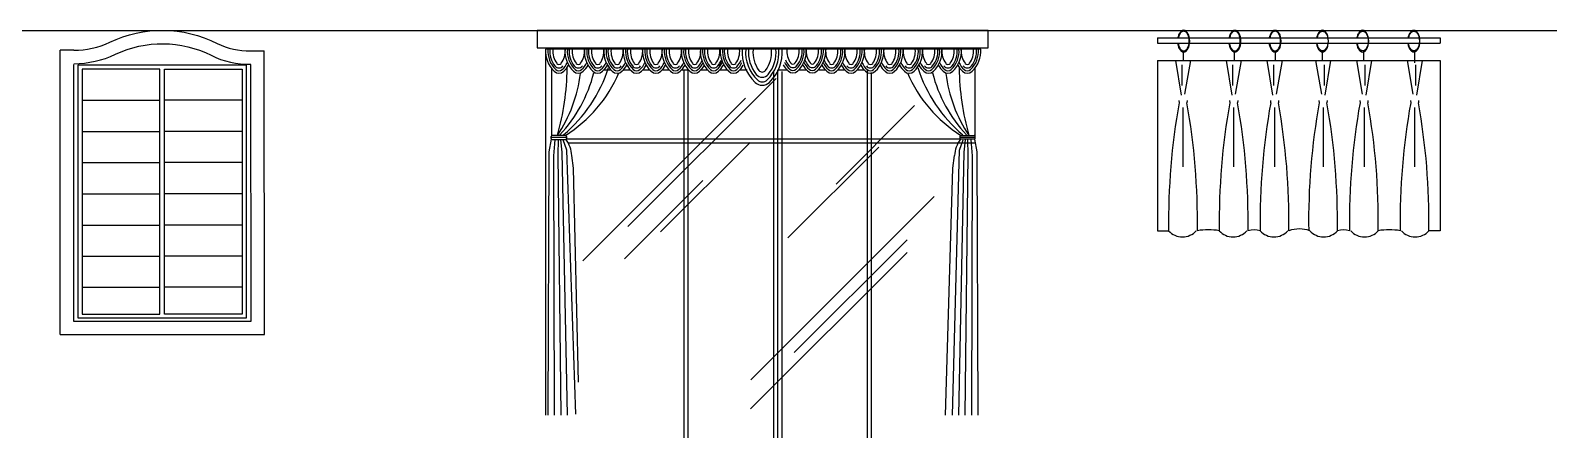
# Model space of a CAD drawing. Header units: inches. Extents: x 3.4 to 45.9, y 7.2 to 32.
# Drawn here: x 9.86 to 16.68, y 21.73 to 23.56 of the extents above; entities that cross this region are included whole.
import ezdxf

# ---------------------------------------------------------------- set-up
doc = ezdxf.new("R2010")
doc.units = ezdxf.units.IN
doc.header["$MEASUREMENT"] = 0
doc.layers.add('02', color=2, linetype='Continuous')
doc.layers.add('4', color=4, linetype='Continuous')

msp = doc.modelspace()

# ---------------------------------------------------------------- linework, layer by layer
at = {"layer": '02'}
for p, q in [((14.9238, 23.5287), (16.1941, 23.5287)), ((14.9238, 23.5287), (14.9238, 23.5041)), ((16.1941, 23.5287), (16.1941, 23.5041)), ((10.0566, 23.4723), (9.9947, 23.4723)), ((9.9947, 22.1947), (9.9947, 23.4723)), ((10.8508, 23.47), (10.9122, 23.47)), ((10.9127, 22.1947), (10.9122, 23.47)), ((12.1761, 23.4773), (12.1761, 21.8313)), ((14.1302, 23.4773), (12.1761, 23.4773)), ((14.9238, 23.5041), (15.066, 23.5041)), ((15.039, 23.47), (15.039, 23.4263)), ((15.0684, 23.5041), (15.2957, 23.5041)), ((15.2688, 23.47), (15.2688, 23.4263)), ((15.2985, 23.5041), (15.4763, 23.5041)), ((15.4536, 23.4698), (15.4536, 23.4263)), ((15.4788, 23.5041), (16.1941, 23.5041)), ((15.6643, 23.4698), (15.6643, 23.4263)), ((15.8491, 23.47), (15.8491, 23.4263)), ((16.0789, 23.47), (16.0789, 23.4164)), ((12.2018, 23.3917), (12.2018, 23.0883)), ((14.1045, 23.3917), (14.1045, 23.0883)), ((14.9238, 23.4263), (14.9238, 22.6613)), ((14.9238, 23.4263), (16.1941, 23.4263)), ((15.0052, 23.4263), (15.0304, 23.2711)), ((15.0344, 23.4066), (15.0344, 23.3149)), ((15.0727, 23.4263), (15.0464, 23.2751)), ((15.2327, 23.4263), (15.2579, 23.2711)), ((15.2619, 23.4066), (15.2619, 23.3149)), ((15.3002, 23.4263), (15.2738, 23.2751)), ((15.4162, 23.4263), (15.4414, 23.2711)), ((15.4454, 23.4066), (15.4454, 23.3149)), ((15.4838, 23.4263), (15.4574, 23.2751)), ((15.6341, 23.4263), (15.6605, 23.2751)), ((15.6725, 23.4066), (15.6725, 23.3149)), ((15.7017, 23.4263), (15.6765, 23.2711)), ((15.8177, 23.4263), (15.8441, 23.2751)), ((15.856, 23.4066), (15.856, 23.3149)), ((15.8852, 23.4263), (15.86, 23.2711)), ((16.0452, 23.4263), (16.0715, 23.2751)), ((16.0835, 23.4066), (16.0835, 23.3149)), ((16.1127, 23.4263), (16.0875, 23.2711)), ((16.1941, 23.4263), (16.1941, 22.6613)), ((12.4708, 23.3828), (12.4365, 23.3828)), ((12.5579, 23.3828), (12.5236, 23.3828)), ((12.645, 23.3828), (12.6107, 23.3828)), ((12.7321, 23.3828), (12.6979, 23.3828)), ((12.8193, 23.3828), (12.785, 23.3828)), ((12.7972, 23.3828), (12.7972, 21.7307)), ((12.8161, 21.7307), (12.8161, 23.3828)), ((12.9064, 23.3828), (12.87, 23.3828)), ((12.9958, 23.3828), (12.9571, 23.3828)), ((13.0808, 23.3828), (13.0465, 23.3828)), ((13.1991, 23.377), (13.1991, 21.7307)), ((13.2619, 23.3828), (13.218, 23.3828)), ((13.218, 23.3828), (13.218, 21.7307)), ((13.2369, 23.377), (13.2369, 21.7307)), ((13.3491, 23.3828), (13.3117, 23.3828)), ((13.4005, 23.3844), (13.4347, 23.3844)), ((13.5213, 23.3828), (13.487, 23.3828)), ((13.6084, 23.3828), (13.5742, 23.3828)), ((13.62, 23.3828), (13.62, 21.7307)), ((13.6389, 23.373), (13.6389, 21.7307)), ((10.095, 23.2477), (10.4437, 23.2477)), ((10.8125, 23.2477), (10.4638, 23.2477)), ((15.0207, 23.2472), (15.0216, 23.2361)), ((15.0384, 23.2153), (15.0384, 22.9482)), ((15.0573, 23.2472), (15.0563, 23.2361)), ((15.2481, 23.2472), (15.2491, 23.2361)), ((15.2658, 23.2153), (15.2658, 22.9482)), ((15.2847, 23.2472), (15.2838, 23.2361)), ((15.4317, 23.2472), (15.4326, 23.2361)), ((15.4494, 23.2153), (15.4494, 22.9482)), ((15.4683, 23.2472), (15.4673, 23.2361)), ((15.6496, 23.2472), (15.6505, 23.2361)), ((15.6685, 23.2153), (15.6685, 22.9482)), ((15.6862, 23.2472), (15.6852, 23.2361)), ((15.8331, 23.2472), (15.8341, 23.2361)), ((15.852, 23.2153), (15.852, 22.9482)), ((15.8698, 23.2472), (15.8688, 23.2361)), ((16.0606, 23.2472), (16.0616, 23.2361)), ((16.0795, 23.2153), (16.0795, 22.9482)), ((16.0972, 23.2472), (16.0963, 23.2361)), ((10.095, 23.1075), (10.4437, 23.1075)), ((10.8125, 23.1075), (10.4638, 23.1075)), ((12.1924, 23.0164), (12.2018, 23.0723)), ((12.2003, 23.0758), (12.2003, 23.0847)), ((12.2698, 23.0803), (12.2003, 23.0803)), ((12.2647, 23.0898), (12.2054, 23.0898)), ((12.2054, 23.0707), (12.2647, 23.0707)), ((12.2135, 22.9973), (12.2176, 23.0512)), ((12.2176, 23.0512), (12.2194, 23.0707)), ((12.2329, 23.0036), (12.2342, 23.0696)), ((12.2507, 23.0145), (12.2443, 23.0696)), ((12.2709, 23.0229), (12.2554, 23.0696)), ((12.2696, 23.0746), (14.1058, 23.0746)), ((12.2698, 23.0847), (12.2698, 23.0758)), ((12.2776, 23.0557), (14.1058, 23.0557)), ((14.0354, 23.0229), (14.0509, 23.0696)), ((14.0365, 23.0847), (14.0365, 23.0758)), ((14.1059, 23.0803), (14.0365, 23.0803)), ((14.0416, 23.0898), (14.1009, 23.0898)), ((14.0556, 23.0145), (14.062, 23.0696)), ((14.0734, 23.0036), (14.0721, 23.0696)), ((14.0887, 23.0512), (14.0869, 23.0707)), ((14.0927, 22.9973), (14.0887, 23.0512)), ((14.1139, 23.0164), (14.1045, 23.0723)), ((14.1059, 23.0758), (14.1059, 23.0847)), ((12.1871, 21.8313), (12.1924, 23.0164)), ((12.2166, 21.8313), (12.2135, 22.9973)), ((12.2454, 21.8313), (12.2329, 23.0036)), ((12.2737, 21.8313), (12.2507, 23.0145)), ((12.3119, 21.836), (12.2709, 23.0229)), ((12.3013, 22.9424), (12.2939, 22.9992)), ((14.0033, 21.8313), (14.0354, 23.0229)), ((14.005, 22.9424), (14.0124, 22.9992)), ((14.0326, 21.8313), (14.0556, 23.0145)), ((14.0609, 21.8313), (14.0734, 23.0036)), ((14.0897, 21.8313), (14.0927, 22.9973)), ((14.1192, 21.8313), (14.1139, 23.0164)), ((10.095, 22.9673), (10.4437, 22.9673)), ((10.8125, 22.9673), (10.4638, 22.9673)), ((12.3232, 21.9804), (12.3013, 22.9424)), ((13.9723, 21.8313), (14.005, 22.9424)), ((10.095, 22.8271), (10.4437, 22.8271)), ((10.8125, 22.8271), (10.4638, 22.8271)), ((10.095, 22.6869), (10.4437, 22.6869)), ((10.8125, 22.6869), (10.4638, 22.6869)), ((14.9238, 22.6613), (14.9745, 22.6613)), ((16.1941, 22.6613), (16.1433, 22.6613)), ((10.095, 22.5467), (10.4437, 22.5467)), ((10.8125, 22.5467), (10.4638, 22.5467)), ((10.095, 22.408), (10.4437, 22.408)), ((10.8125, 22.408), (10.4638, 22.408)), ((9.9947, 22.1947), (10.9127, 22.1947))]:
    msp.add_line(p, q, dxfattribs=at)
for points in [[(10.0566, 23.4723, 0.111721), (10.218, 23.5088, -0.23203), (10.7005, 23.5036, 0.124142), (10.8508, 23.47, 0.124142)], [(15.0154, 23.5027, 0.025535), (15.017, 23.4939, 0.070406), (15.0227, 23.4791, 0.106169), (15.0324, 23.4679, 0.331449), (15.0512, 23.4679, 0.106169), (15.061, 23.4791, 0.070406), (15.0667, 23.4939, 0.113705), (15.0667, 23.5331, 0.070406), (15.061, 23.5479, 0.106169), (15.0512, 23.5591, 0.331449), (15.0324, 23.5591, 0.106169), (15.0227, 23.5479, 0.070406), (15.017, 23.5331, 0.009838), (15.0163, 23.5297, 0.05667)], [(15.0179, 23.5041, 0.025535), (15.0194, 23.4962, 0.070406), (15.0245, 23.4827, 0.106169), (15.0334, 23.4725, 0.331449), (15.0505, 23.4725, 0.106169), (15.0594, 23.4827, 0.070406), (15.0645, 23.4962, 0.113705), (15.0645, 23.5318, 0.070406), (15.0594, 23.5453, 0.106169), (15.0505, 23.5554, 0.331449), (15.0334, 23.5554, 0.106169), (15.0245, 23.5453, 0.070406), (15.0194, 23.5318, 0.009838), (15.0187, 23.5287, 0.05667)], [(15.2455, 23.5027, 0.025535), (15.2471, 23.4939, 0.070406), (15.2528, 23.4791, 0.106169), (15.2626, 23.4679, 0.331449), (15.2813, 23.4679, 0.106169), (15.2911, 23.4791, 0.070406), (15.2968, 23.4939, 0.113705), (15.2968, 23.5331, 0.070406), (15.2911, 23.5479, 0.106169), (15.2813, 23.5591, 0.331449), (15.2626, 23.5591, 0.106169), (15.2528, 23.5479, 0.070406), (15.2471, 23.5331, 0.009838), (15.2464, 23.5297, 0.05667)], [(15.2477, 23.5041, 0.025535), (15.2491, 23.4962, 0.070406), (15.2543, 23.4827, 0.106169), (15.2632, 23.4725, 0.331449), (15.2803, 23.4725, 0.106169), (15.2891, 23.4827, 0.070406), (15.2943, 23.4962, 0.113705), (15.2943, 23.5318, 0.070406), (15.2891, 23.5453, 0.106169), (15.2803, 23.5554, 0.331449), (15.2632, 23.5554, 0.106169), (15.2543, 23.5453, 0.070406), (15.2491, 23.5318, 0.009838), (15.2485, 23.5287, 0.05667)], [(15.4258, 23.5027, 0.025535), (15.4274, 23.4939, 0.070406), (15.4331, 23.4791, 0.106169), (15.4429, 23.4679, 0.331449), (15.4616, 23.4679, 0.106169), (15.4714, 23.4791, 0.070406), (15.4771, 23.4939, 0.113705), (15.4771, 23.5331, 0.070406), (15.4714, 23.5479, 0.106169), (15.4616, 23.5591, 0.331449), (15.4429, 23.5591, 0.106169), (15.4331, 23.5479, 0.070406), (15.4274, 23.5331, 0.009838), (15.4267, 23.5297, 0.05667)], [(15.4283, 23.5041, 0.025535), (15.4297, 23.4962, 0.070406), (15.4349, 23.4827, 0.106169), (15.4437, 23.4725, 0.331449), (15.4608, 23.4725, 0.106169), (15.4697, 23.4827, 0.070406), (15.4749, 23.4962, 0.113705), (15.4749, 23.5318, 0.070406), (15.4697, 23.5453, 0.106169), (15.4608, 23.5554, 0.331449), (15.4437, 23.5554, 0.106169), (15.4349, 23.5453, 0.070406), (15.4297, 23.5318, 0.009838), (15.429, 23.5287, 0.05667)], [(15.6388, 23.5027, 0.025535), (15.6403, 23.4939, 0.070406), (15.646, 23.4791, 0.106169), (15.6558, 23.4679, 0.331449), (15.6746, 23.4679, 0.106169), (15.6843, 23.4791, 0.070406), (15.69, 23.4939, 0.113705), (15.69, 23.5331, 0.070406), (15.6843, 23.5479, 0.106169), (15.6746, 23.5591, 0.331449), (15.6558, 23.5591, 0.106169), (15.646, 23.5479, 0.070406), (15.6403, 23.5331, 0.009838), (15.6396, 23.5297, 0.05667)], [(15.6882, 23.5318, -0.113705), (15.6882, 23.4962, -0.070406), (15.683, 23.4827, -0.106169), (15.6742, 23.4725, -0.331449), (15.6571, 23.4725, -0.106169), (15.6482, 23.4827, -0.070406), (15.643, 23.4962, -0.025535), (15.6416, 23.5041, -0.05667)], [(15.6424, 23.5287, -0.009838), (15.643, 23.5318, -0.070406), (15.6482, 23.5453, -0.106169), (15.6571, 23.5554, -0.331449), (15.6742, 23.5554, -0.106169), (15.683, 23.5453, -0.070406), (15.6882, 23.5318, -0.05667)], [(15.8194, 23.5027, 0.025535), (15.821, 23.4939, 0.070406), (15.8267, 23.4791, 0.106169), (15.8364, 23.4679, 0.331449), (15.8552, 23.4679, 0.106169), (15.865, 23.4791, 0.070406), (15.8707, 23.4939, 0.113705), (15.8707, 23.5331, 0.070406), (15.865, 23.5479, 0.106169), (15.8552, 23.5591, 0.331449), (15.8364, 23.5591, 0.106169), (15.8267, 23.5479, 0.070406), (15.821, 23.5331, 0.009838), (15.8203, 23.5297, 0.05667)], [(15.8688, 23.5318, -0.113705), (15.8688, 23.4962, -0.070406), (15.8636, 23.4827, -0.106169), (15.8547, 23.4725, -0.331449), (15.8376, 23.4725, -0.106169), (15.8288, 23.4827, -0.070406), (15.8236, 23.4962, -0.025535), (15.8222, 23.5041, -0.05667)], [(15.8229, 23.5287, -0.009838), (15.8236, 23.5318, -0.070406), (15.8288, 23.5453, -0.106169), (15.8376, 23.5554, -0.331449), (15.8547, 23.5554, -0.106169), (15.8636, 23.5453, -0.070406), (15.8688, 23.5318, -0.05667)], [(16.0494, 23.5027, 0.025535), (16.0509, 23.4939, 0.070406), (16.0566, 23.4791, 0.106169), (16.0664, 23.4679, 0.331449), (16.0851, 23.4679, 0.106169), (16.0949, 23.4791, 0.070406), (16.1006, 23.4939, 0.113705), (16.1006, 23.5331, 0.070406), (16.0949, 23.5479, 0.106169), (16.0851, 23.5591, 0.331449), (16.0664, 23.5591, 0.106169), (16.0566, 23.5479, 0.070406), (16.0509, 23.5331, 0.009838), (16.0502, 23.5297, 0.05667)], [(16.0985, 23.5318, -0.113705), (16.0985, 23.4962, -0.070406), (16.0934, 23.4827, -0.106169), (16.0845, 23.4725, -0.331449), (16.0674, 23.4725, -0.106169), (16.0585, 23.4827, -0.070406), (16.0533, 23.4962, -0.025535), (16.0519, 23.5041, -0.05667)], [(16.0527, 23.5287, -0.009838), (16.0533, 23.5318, -0.070406), (16.0585, 23.5453, -0.106169), (16.0674, 23.5554, -0.331449), (16.0845, 23.5554, -0.106169), (16.0934, 23.5453, -0.070406), (16.0985, 23.5318, -0.05667)], [(10.0566, 23.4123, 0.111721), (10.2438, 23.4547, -0.23203), (10.6735, 23.45, 0.124142), (10.8524, 23.41, 26.037081)]]:
    msp.add_lwpolyline(points, format="xyb", dxfattribs=at)
for points in [[(12.1373, 23.4839), (14.1635, 23.4839), (14.1635, 23.5622), (12.1373, 23.5622)], [(10.0749, 23.4055), (10.0749, 22.2701), (10.8326, 22.2701), (10.8326, 23.4055)], [(10.095, 23.3878), (10.095, 22.2856), (10.4437, 22.2856), (10.4437, 23.3878)], [(10.8125, 23.3878), (10.8125, 22.2856), (10.4638, 22.2856), (10.4638, 23.3878)]]:
    msp.add_lwpolyline(points, close=True, dxfattribs=at)
msp.add_lwpolyline([(10.0556, 23.409), (10.0548, 22.2547), (10.8527, 22.2547), (10.8522, 23.409)], dxfattribs=at)
for centre, radius, start, end in [((12.3001, 23.4679), 0.1243, 175.64446, 226.32032), ((12.3001, 23.4679), 0.114, 175.25036, 226.32032), ((12.3001, 23.4679), 0.1056, 174.86899, 218.66049), ((12.3001, 23.4679), 0.0919, 174.86899, 216.01865), ((12.1716, 23.4679), 0.0919, 323.98135, 5.13101), ((12.3872, 23.4679), 0.1243, 175.64446, 226.32032), ((12.3872, 23.4679), 0.114, 175.25036, 226.32032), ((12.3872, 23.4679), 0.1056, 174.86899, 218.66049), ((12.3872, 23.4679), 0.0919, 174.86899, 216.01865), ((12.2588, 23.4679), 0.0919, 323.98135, 5.13101), ((12.4743, 23.4679), 0.1243, 175.64446, 226.32032), ((12.4743, 23.4679), 0.114, 175.25036, 226.32032), ((12.4743, 23.4679), 0.1056, 174.86899, 218.66049), ((12.4743, 23.4679), 0.0919, 174.86899, 216.01865), ((12.3459, 23.4679), 0.0919, 323.98135, 5.13101), ((12.5614, 23.4679), 0.1243, 175.64446, 226.32032), ((12.5614, 23.4679), 0.114, 175.25036, 226.32032), ((12.5614, 23.4679), 0.1056, 174.86899, 218.66049), ((12.5614, 23.4679), 0.0919, 174.86899, 216.01865), ((12.433, 23.4679), 0.0919, 323.98135, 5.13101), ((12.6485, 23.4679), 0.1243, 175.64446, 226.32032), ((12.6485, 23.4679), 0.114, 175.25036, 226.32032), ((12.6485, 23.4679), 0.1056, 174.86899, 218.66049), ((12.6485, 23.4679), 0.0919, 174.86899, 216.01865), ((12.5201, 23.4679), 0.0919, 323.98135, 5.13101), ((12.7356, 23.4679), 0.1243, 175.64446, 226.32032), ((12.7356, 23.4679), 0.114, 175.25036, 226.32032), ((12.7356, 23.4679), 0.1056, 174.86899, 218.66049), ((12.7356, 23.4679), 0.0919, 174.86899, 216.01865), ((12.6072, 23.4679), 0.0919, 323.98135, 5.13101), ((12.8228, 23.4679), 0.1243, 175.64446, 226.32032), ((12.8228, 23.4679), 0.114, 175.25036, 226.32032), ((12.8228, 23.4679), 0.1056, 174.86899, 218.66049), ((12.8228, 23.4679), 0.0919, 174.86899, 216.01865), ((12.6944, 23.4679), 0.0919, 323.98135, 5.13101), ((12.9099, 23.4679), 0.1243, 175.64446, 226.32032), ((12.9099, 23.4679), 0.114, 175.25036, 226.32032), ((12.9099, 23.4679), 0.1056, 174.86899, 218.66049), ((12.9099, 23.4679), 0.0919, 174.86899, 216.01865), ((12.7815, 23.4679), 0.0919, 323.98135, 5.13101), ((12.9949, 23.4679), 0.1243, 175.64446, 226.32032), ((12.9949, 23.4679), 0.114, 175.25036, 226.32032), ((12.9949, 23.4679), 0.1056, 174.86899, 218.66049), ((12.9949, 23.4679), 0.0919, 174.86899, 216.01865), ((12.8665, 23.4679), 0.0919, 323.98135, 5.13101), ((13.0843, 23.4679), 0.1243, 175.64446, 226.32032), ((13.0843, 23.4679), 0.114, 175.25036, 226.32032), ((13.0843, 23.4679), 0.1056, 174.86899, 218.66049), ((13.0843, 23.4679), 0.0919, 174.86899, 216.01865), ((12.9559, 23.4679), 0.0919, 323.98135, 5.13101), ((13.2453, 23.4632), 0.1864, 175.64446, 226.32032), ((13.2453, 23.4632), 0.171, 175.25036, 226.32032), ((13.2453, 23.4632), 0.1583, 174.86899, 218.66049), ((13.2453, 23.4632), 0.1379, 174.86899, 216.01865), ((13.0527, 23.4632), 0.1379, 323.98135, 5.13101), ((13.0527, 23.4632), 0.171, 313.67968, 4.74964), ((13.0527, 23.4632), 0.1583, 321.33951, 5.13101), ((13.0527, 23.4632), 0.1864, 313.67968, 4.35554), ((13.351, 23.4695), 0.0919, 174.86899, 216.01865), ((13.2226, 23.4695), 0.0919, 323.98135, 5.13101), ((13.2226, 23.4695), 0.114, 313.67968, 4.74964), ((13.2226, 23.4695), 0.1056, 321.33951, 5.13101), ((13.2226, 23.4695), 0.1243, 313.67968, 4.35554), ((13.4382, 23.4695), 0.0919, 174.86899, 216.01865), ((13.3098, 23.4695), 0.0919, 323.98135, 5.13101), ((13.3098, 23.4695), 0.114, 313.67968, 4.74964), ((13.3098, 23.4695), 0.1056, 321.33951, 5.13101), ((13.3098, 23.4695), 0.1243, 313.67968, 4.35554), ((13.5254, 23.4695), 0.0919, 174.86899, 216.01865), ((13.3964, 23.4679), 0.0919, 323.98135, 5.13101), ((13.3964, 23.4679), 0.114, 313.67968, 4.74964), ((13.3964, 23.4679), 0.1056, 321.33951, 5.13101), ((13.3964, 23.4679), 0.1243, 313.67968, 4.35554), ((13.6119, 23.4679), 0.0919, 174.86899, 216.01865), ((13.4835, 23.4679), 0.0919, 323.98135, 5.13101), ((13.4835, 23.4679), 0.114, 313.67968, 4.74964), ((13.4835, 23.4679), 0.1056, 321.33951, 5.13101), ((13.4835, 23.4679), 0.1243, 313.67968, 4.35554), ((13.6991, 23.4679), 0.0919, 174.86899, 216.01865), ((13.5707, 23.4679), 0.0919, 323.98135, 5.13101), ((13.5707, 23.4679), 0.114, 313.67968, 4.74964), ((13.5707, 23.4679), 0.1056, 321.33951, 5.13101), ((13.5707, 23.4679), 0.1243, 313.67968, 4.35554), ((13.7862, 23.4679), 0.0919, 174.86899, 216.01865), ((13.6578, 23.4679), 0.0919, 323.98135, 5.13101), ((13.6578, 23.4679), 0.114, 313.67968, 4.74964), ((13.6578, 23.4679), 0.1056, 321.33951, 5.13101), ((13.6578, 23.4679), 0.1243, 313.67968, 4.35554), ((13.8733, 23.4679), 0.0919, 174.86899, 216.01865), ((13.7449, 23.4679), 0.0919, 323.98135, 5.13101), ((13.7449, 23.4679), 0.114, 313.67968, 4.74964), ((13.7449, 23.4679), 0.1056, 321.33951, 5.13101), ((13.7449, 23.4679), 0.1243, 313.67968, 4.35554), ((13.9604, 23.4679), 0.0919, 174.86899, 216.01865), ((13.832, 23.4679), 0.0919, 323.98135, 5.13101), ((13.832, 23.4679), 0.114, 313.67968, 4.74964), ((13.832, 23.4679), 0.1056, 321.33951, 5.13101), ((13.832, 23.4679), 0.1243, 313.67968, 4.35554), ((14.0475, 23.4679), 0.0919, 174.86899, 216.01865), ((13.9191, 23.4679), 0.0919, 323.98135, 5.13101), ((13.9191, 23.4679), 0.114, 313.67968, 4.74964), ((13.9191, 23.4679), 0.1056, 321.33951, 5.13101), ((13.9191, 23.4679), 0.1243, 313.67968, 4.35554), ((14.1346, 23.4679), 0.0919, 174.86899, 216.01865), ((14.0062, 23.4679), 0.0919, 323.98135, 5.13101), ((14.0062, 23.4679), 0.114, 313.67968, 4.74964), ((14.0062, 23.4679), 0.1056, 321.33951, 5.13101), ((14.0062, 23.4679), 0.1243, 313.67968, 4.35554), ((12.2358, 23.4165), 0.0233, 218.66049, 321.33951), ((12.2358, 23.4212), 0.0126, 216.01865, 323.98135), ((12.1716, 23.4679), 0.114, 313.67968, 333.55967), ((11.8306, 23.5954), 0.6591, 310.22001, 342.26088), ((12.1716, 23.4679), 0.1243, 313.67968, 330.11522), ((12.323, 23.4165), 0.0233, 218.66049, 321.33951), ((12.323, 23.4212), 0.0126, 216.01865, 323.98135), ((12.2588, 23.4679), 0.114, 313.67968, 333.55967), ((12.2588, 23.4679), 0.1243, 313.67968, 330.11522), ((12.4101, 23.4165), 0.0233, 218.66049, 321.33951), ((12.4101, 23.4212), 0.0126, 216.01865, 323.98135), ((12.3459, 23.4679), 0.114, 313.67968, 333.55967), ((12.3459, 23.4679), 0.1243, 313.67968, 330.11522), ((12.4972, 23.4165), 0.0233, 218.66049, 321.33951), ((12.4972, 23.4212), 0.0126, 216.01865, 323.98135), ((12.433, 23.4679), 0.114, 313.67968, 333.55967), ((12.433, 23.4679), 0.1243, 313.67968, 330.11522), ((12.5843, 23.4165), 0.0233, 218.66049, 321.33951), ((12.5843, 23.4212), 0.0126, 216.01865, 323.98135), ((12.5201, 23.4679), 0.114, 313.67968, 333.55967), ((12.5201, 23.4679), 0.1243, 313.67968, 330.11522), ((12.6714, 23.4165), 0.0233, 218.66049, 321.33951), ((12.6714, 23.4212), 0.0126, 216.01865, 323.98135), ((12.6072, 23.4679), 0.114, 313.67968, 333.55967), ((12.6072, 23.4679), 0.1243, 313.67968, 330.11522), ((12.7586, 23.4165), 0.0233, 218.66049, 321.33951), ((12.7586, 23.4212), 0.0126, 216.01865, 323.98135), ((12.6944, 23.4679), 0.114, 313.67968, 333.55967), ((12.6944, 23.4679), 0.1243, 313.67968, 330.11522), ((12.8457, 23.4165), 0.0233, 218.66049, 321.33951), ((12.8457, 23.4212), 0.0126, 216.01865, 323.98135), ((12.7815, 23.4679), 0.114, 313.67968, 333.55967), ((12.7815, 23.4679), 0.1056, 321.33951, 337.86806), ((12.7815, 23.4679), 0.1243, 313.67968, 330.11522), ((12.9307, 23.4165), 0.0233, 218.66049, 321.33951), ((12.9307, 23.4212), 0.0126, 216.01865, 323.98135), ((12.8665, 23.4679), 0.114, 313.67968, 333.55967), ((12.8665, 23.4679), 0.1056, 321.33951, 337.86806), ((12.8665, 23.4679), 0.1243, 313.67968, 330.11522), ((12.8709, 23.4679), 0.1056, 321.33951, 337.86806), ((13.0201, 23.4165), 0.0233, 218.66049, 321.33951), ((13.0201, 23.4212), 0.0126, 216.01865, 323.98135), ((12.9559, 23.4679), 0.114, 313.67968, 333.55967), ((12.9559, 23.4679), 0.1056, 321.33951, 337.86806), ((12.9559, 23.4679), 0.1243, 313.67968, 330.11522), ((13.351, 23.4695), 0.1243, 209.88478, 226.32032), ((13.351, 23.4695), 0.114, 206.44033, 226.32032), ((13.351, 23.4695), 0.1056, 202.13194, 218.66049), ((13.2868, 23.4181), 0.0233, 218.66049, 321.33951), ((13.2868, 23.4228), 0.0126, 216.01865, 323.98135), ((13.4382, 23.4695), 0.1243, 209.88478, 226.32032), ((13.4382, 23.4695), 0.114, 206.44033, 226.32032), ((13.4382, 23.4695), 0.1056, 202.13194, 218.66049), ((13.374, 23.4181), 0.0233, 218.66049, 321.33951), ((13.374, 23.4228), 0.0126, 216.01865, 323.98135), ((13.5248, 23.4679), 0.1243, 209.88478, 226.32032), ((13.5248, 23.4679), 0.114, 206.44033, 226.32032), ((13.5248, 23.4679), 0.1056, 202.13194, 218.66049), ((13.4606, 23.4165), 0.0233, 218.66049, 321.33951), ((13.4606, 23.4212), 0.0126, 216.01865, 323.98135), ((13.6119, 23.4679), 0.1243, 209.88478, 226.32032), ((13.6119, 23.4679), 0.114, 206.44033, 226.32032), ((13.5477, 23.4165), 0.0233, 218.66049, 321.33951), ((13.5477, 23.4212), 0.0126, 216.01865, 323.98135), ((13.6991, 23.4679), 0.1243, 209.88478, 226.32032), ((13.6991, 23.4679), 0.114, 206.44033, 226.32032), ((13.6349, 23.4165), 0.0233, 218.66049, 321.33951), ((13.6349, 23.4212), 0.0126, 216.01865, 323.98135), ((13.7862, 23.4679), 0.1243, 209.88478, 226.32032), ((13.7862, 23.4679), 0.114, 206.44033, 226.32032), ((13.722, 23.4165), 0.0233, 218.66049, 321.33951), ((13.722, 23.4212), 0.0126, 216.01865, 323.98135), ((13.8733, 23.4679), 0.1243, 209.88478, 226.32032), ((13.8733, 23.4679), 0.114, 206.44033, 226.32032), ((13.8091, 23.4165), 0.0233, 218.66049, 321.33951), ((13.8091, 23.4212), 0.0126, 216.01865, 323.98135), ((14.4757, 23.5954), 0.6591, 197.73912, 229.77999), ((13.9604, 23.4679), 0.1243, 209.88478, 226.32032), ((13.9604, 23.4679), 0.114, 206.44033, 226.32032), ((13.8962, 23.4165), 0.0233, 218.66049, 321.33951), ((13.8962, 23.4212), 0.0126, 216.01865, 323.98135), ((14.0475, 23.4679), 0.1243, 209.88478, 226.32032), ((14.0475, 23.4679), 0.114, 206.44033, 226.32032), ((13.9833, 23.4165), 0.0233, 218.66049, 321.33951), ((13.9833, 23.4212), 0.0126, 216.01865, 323.98135), ((14.1346, 23.4679), 0.1243, 209.88478, 226.32032), ((14.1346, 23.4679), 0.114, 206.44033, 226.32032), ((14.0704, 23.4165), 0.0233, 218.66049, 321.33951), ((14.0704, 23.4212), 0.0126, 216.01865, 323.98135), ((12.2358, 23.4006), 0.0313, 226.32032, 313.67968), ((12.2358, 23.4006), 0.021, 226.32032, 313.67968), ((11.6844, 23.4509), 0.6536, 326.37337, 352.75477), ((11.1128, 23.4064), 1.1603, 344.16474, 359.26122), ((11.7822, 23.5243), 0.6291, 316.60575, 345.95255), ((11.9389, 23.611), 0.6146, 302.00526, 337.05338), ((12.323, 23.4006), 0.0313, 226.32032, 313.67968), ((12.323, 23.4006), 0.021, 226.32032, 313.67968), ((12.4101, 23.4006), 0.0313, 226.32032, 313.67968), ((12.4101, 23.4006), 0.021, 226.32032, 313.67968), ((12.4972, 23.4006), 0.0313, 226.32032, 313.67968), ((12.4972, 23.4006), 0.021, 226.32032, 313.67968), ((12.5843, 23.4006), 0.0313, 226.32032, 313.67968), ((12.5843, 23.4006), 0.021, 226.32032, 313.67968), ((12.6714, 23.4006), 0.0313, 226.32032, 313.67968), ((12.6714, 23.4006), 0.021, 226.32032, 313.67968), ((12.7586, 23.4006), 0.0313, 226.32032, 313.67968), ((12.7586, 23.4006), 0.021, 226.32032, 313.67968), ((12.8457, 23.4006), 0.0313, 226.32032, 313.67968), ((12.8457, 23.4006), 0.021, 226.32032, 313.67968), ((12.9307, 23.4006), 0.0313, 226.32032, 313.67968), ((12.9307, 23.4006), 0.021, 226.32032, 313.67968), ((13.0201, 23.4006), 0.0313, 226.32032, 313.67968), ((13.0201, 23.4006), 0.021, 226.32032, 313.67968), ((13.149, 23.3623), 0.047, 226.32032, 313.67968), ((13.149, 23.3862), 0.035, 218.66049, 321.33951), ((13.149, 23.3623), 0.0316, 226.32032, 313.67968), ((13.149, 23.3932), 0.0188, 216.01865, 323.98135), ((13.2868, 23.4022), 0.0313, 226.32032, 313.67968), ((13.2868, 23.4022), 0.021, 226.32032, 313.67968), ((13.374, 23.4022), 0.0313, 226.32032, 313.67968), ((13.374, 23.4022), 0.021, 226.32032, 313.67968), ((13.4606, 23.4006), 0.0313, 226.32032, 313.67968), ((13.4606, 23.4006), 0.021, 226.32032, 313.67968), ((13.5477, 23.4006), 0.0313, 226.32032, 313.67968), ((13.5477, 23.4006), 0.021, 226.32032, 313.67968), ((13.6349, 23.4006), 0.0313, 226.32032, 313.67968), ((13.6349, 23.4006), 0.021, 226.32032, 313.67968), ((13.722, 23.4006), 0.0313, 226.32032, 313.67968), ((13.722, 23.4006), 0.021, 226.32032, 313.67968), ((13.8091, 23.4006), 0.0313, 226.32032, 313.67968), ((13.8091, 23.4006), 0.021, 226.32032, 313.67968), ((14.3674, 23.611), 0.6146, 202.94662, 237.99474), ((13.8962, 23.4006), 0.0313, 226.32032, 313.67968), ((13.8962, 23.4006), 0.021, 226.32032, 313.67968), ((14.5241, 23.5243), 0.6291, 194.04745, 223.39425), ((13.9833, 23.4006), 0.0313, 226.32032, 313.67968), ((13.9833, 23.4006), 0.021, 226.32032, 313.67968), ((14.6219, 23.4509), 0.6536, 187.24523, 213.62663), ((15.1935, 23.4064), 1.1603, 180.73878, 195.83526), ((14.0704, 23.4006), 0.0313, 226.32032, 313.67968), ((14.0704, 23.4006), 0.021, 226.32032, 313.67968), ((17.9733, 22.705), 2.9991, 169.79987, 180.83536), ((12.1046, 22.705), 2.9991, 359.16464, 10.20013), ((18.2008, 22.705), 2.9991, 169.79987, 180.83536), ((12.3321, 22.705), 2.9991, 359.16464, 10.20013), ((18.3844, 22.705), 2.9991, 169.79987, 180.83536), ((12.5156, 22.705), 2.9991, 359.16464, 10.20013), ((18.6023, 22.705), 2.9991, 169.79987, 180.83536), ((12.7335, 22.705), 2.9991, 359.16464, 10.20013), ((18.7858, 22.705), 2.9991, 169.79987, 180.83536), ((12.9171, 22.705), 2.9991, 359.16464, 10.20013), ((19.0133, 22.705), 2.9991, 169.79987, 180.83536), ((13.1445, 22.705), 2.9991, 359.16464, 10.20013), ((12.2054, 23.0847), 0.00509, 90, 180), ((12.2054, 23.0758), 0.00509, 180, 270), ((12.2647, 23.0847), 0.00509, 0, 90), ((12.2647, 23.0758), 0.00509, 270, 0), ((12.1399, 22.9854), 0.1547, 5.11679, 33.9023), ((14.1664, 22.9854), 0.1547, 146.0977, 174.88321), ((14.0416, 23.0847), 0.00509, 90, 180), ((14.0416, 23.0758), 0.00509, 180, 270), ((14.1009, 23.0847), 0.00509, 0, 90), ((14.1009, 23.0758), 0.00509, 270, 0), ((15.0364, 22.7158), 0.0825, 221.40412, 318.59588), ((15.1527, 22.3592), 0.306, 80.72995, 99.27005), ((15.2639, 22.7158), 0.0825, 221.40412, 318.59588), ((15.3582, 22.5709), 0.0944, 73.16446, 106.83554), ((15.4474, 22.7158), 0.0825, 221.40412, 318.59588), ((15.5615, 22.5273), 0.142, 70.62586, 109.37414), ((15.6705, 22.7158), 0.0825, 221.40412, 318.59588), ((15.7597, 22.5709), 0.0944, 73.16446, 106.83554), ((15.854, 22.7158), 0.0825, 221.40412, 318.59588), ((15.9652, 22.3592), 0.306, 80.72995, 99.27005), ((16.0815, 22.7158), 0.0825, 221.40412, 318.59588)]:
    msp.add_arc(centre, radius, start, end, dxfattribs=at)
at = {"layer": '4'}
for p, q in [((3.7032, 23.5622), (24.0294, 23.5622)), ((12.546, 22.6806), (13.2117, 23.3463)), ((12.343, 22.5265), (13.0735, 23.2569)), ((13.4805, 22.8706), (13.8335, 23.2237)), ((12.6922, 22.6563), (13.0941, 23.0581)), ((13.2643, 22.6288), (13.6723, 23.0368)), ((12.5298, 22.5346), (12.8828, 22.8876)), ((13.098, 21.9913), (13.9219, 22.8152)), ((13.2929, 22.113), (13.8003, 22.6204)), ((13.0966, 21.8602), (13.8003, 22.5638))]:
    msp.add_line(p, q, dxfattribs=at)

doc.saveas('drawing.dxf')
